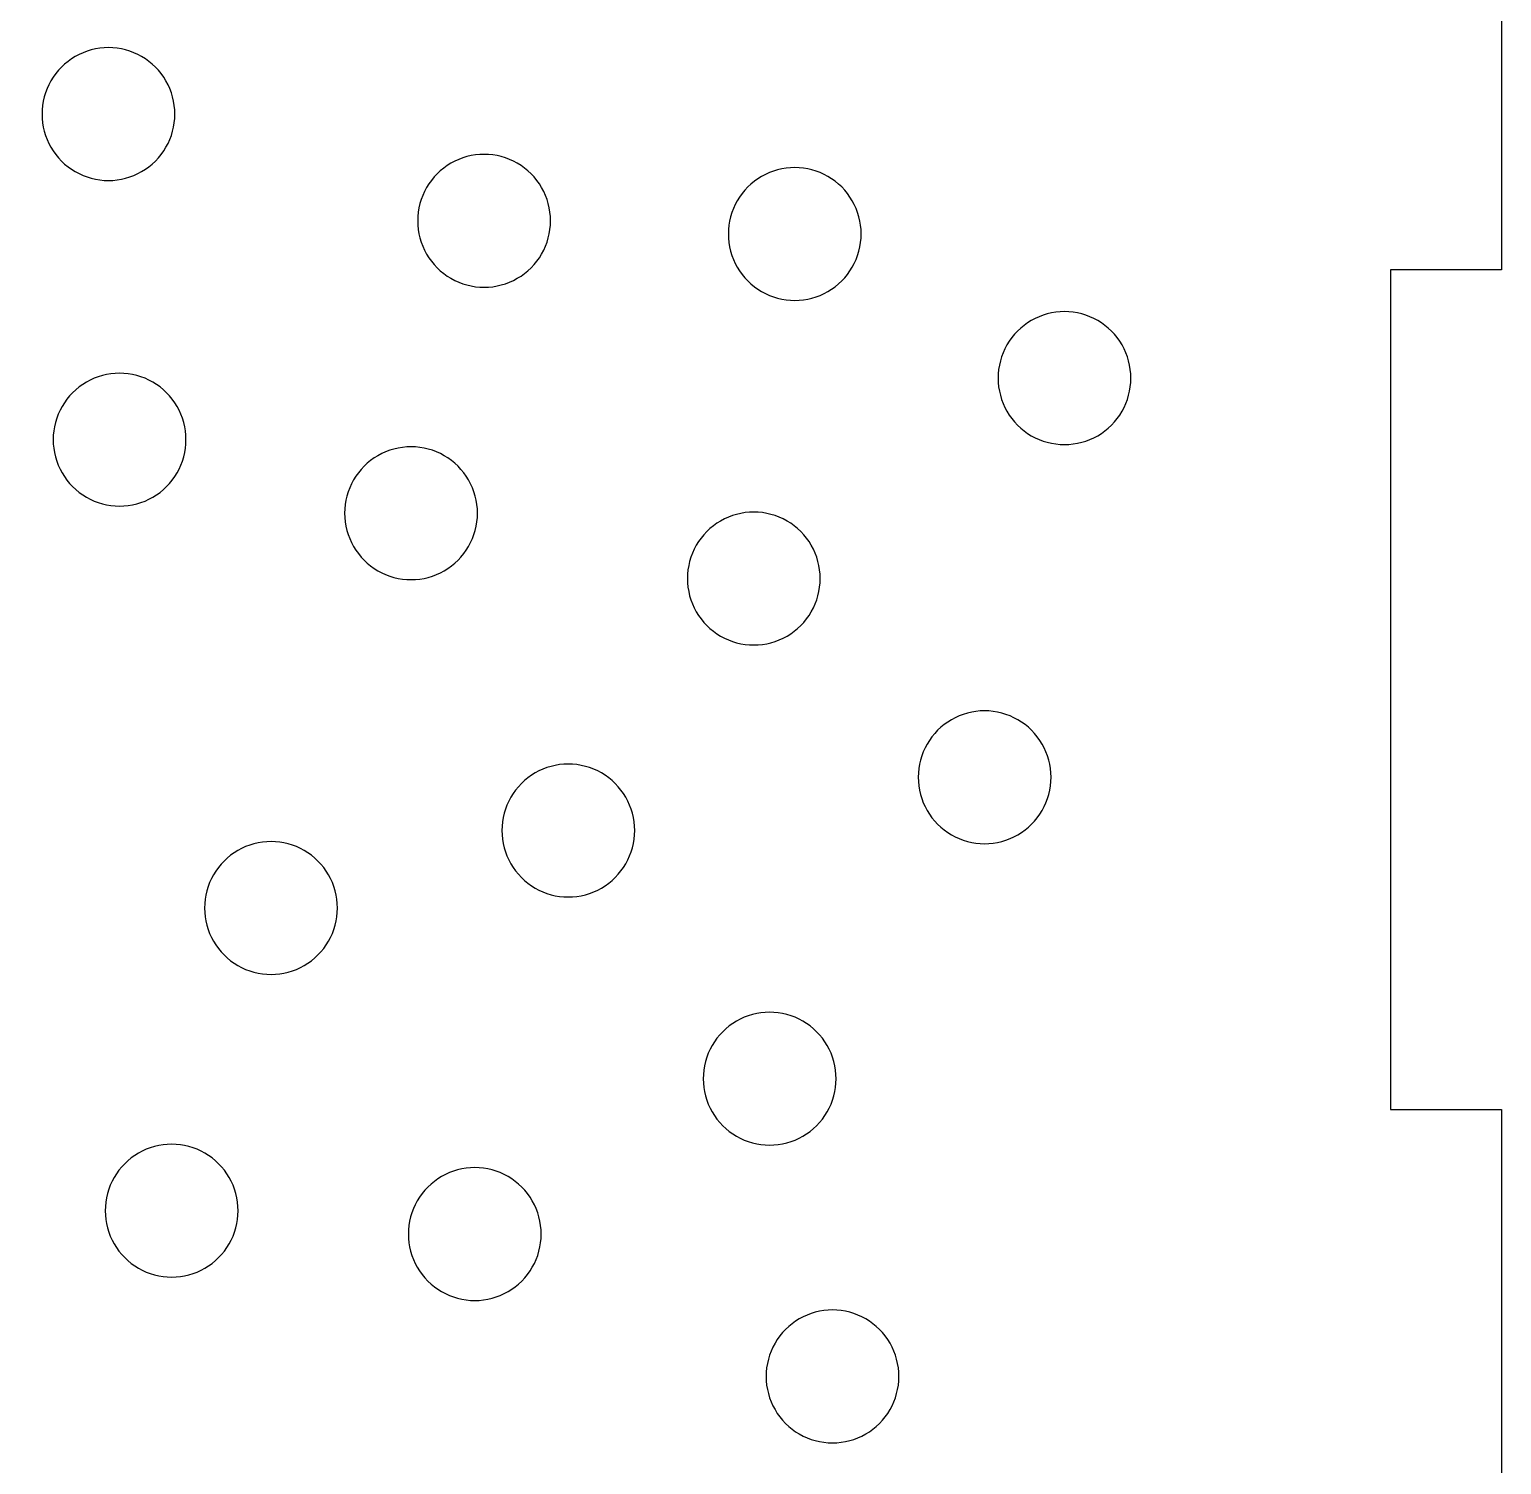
# Model space of a CAD drawing. Header units: millimetres. Extents: x 0 to 375, y -237 to 0.
# Drawn here: x 237.9 to 280, y -85.33 to -44.3 of the extents above; entities that cross this region are included whole.
import ezdxf

# ---------------------------------------------------------------- set-up
doc = ezdxf.new("R2010")
doc.units = ezdxf.units.MM
doc.layers.add('CUT', color=1, linetype='Continuous')

msp = doc.modelspace()

# ---------------------------------------------------------------- linework, layer by layer
at = {"layer": 'CUT'}
msp.add_lwpolyline([(280, -27.175), (280, -51.175), (276.825, -51.175), (276.825, -75.175), (280, -75.175), (280, -99.175), (276.825, -99.175), (276.825, -123.175), (265.5, -123.175), (265.5, -126.35), (265.5, -126.35), (249.5, -126.35), (249.5, -123.175), (220.5, -123.175), (220.5, -126.35), (204.5, -126.35), (204.5, -123.175), (193.175, -123.175)], dxfattribs=at)
for points in [[(241.96, -47.33), (241.996, -47.211), (242.024, -47.09), (242.045, -46.967), (242.057, -46.843), (242.061, -46.719), (242.057, -46.595), (242.045, -46.471), (242.024, -46.349), (241.996, -46.227), (241.96, -46.109), (241.916, -45.992), (241.865, -45.879), (241.806, -45.769), (241.741, -45.664), (241.668, -45.563), (241.59, -45.467), (241.505, -45.376), (241.414, -45.291), (241.318, -45.212), (241.217, -45.14), (241.111, -45.074), (241.002, -45.016), (240.888, -44.964), (240.772, -44.921), (240.653, -44.884), (240.532, -44.856), (240.409, -44.836), (240.286, -44.824), (240.162, -44.82), (240.037, -44.824), (239.914, -44.836), (239.791, -44.856), (239.67, -44.884), (239.551, -44.921), (239.435, -44.964), (239.322, -45.016), (239.212, -45.074), (239.106, -45.14), (239.005, -45.212), (238.909, -45.291), (238.819, -45.376), (238.734, -45.467), (238.655, -45.563), (238.582, -45.664), (238.517, -45.769), (238.458, -45.879), (238.407, -45.992), (238.363, -46.109), (238.327, -46.227), (238.299, -46.349), (238.279, -46.471), (238.266, -46.595), (238.262, -46.719), (238.266, -46.843), (238.279, -46.967), (238.299, -47.09), (238.327, -47.211), (238.363, -47.33), (238.407, -47.446), (238.458, -47.559), (238.517, -47.669), (238.582, -47.774), (238.655, -47.875), (238.734, -47.971), (238.819, -48.062), (238.909, -48.147), (239.005, -48.226), (239.106, -48.298), (239.212, -48.364), (239.322, -48.422), (239.435, -48.474), (239.551, -48.518), (239.67, -48.554), (239.791, -48.582), (239.914, -48.602), (240.037, -48.614), (240.162, -48.618), (240.286, -48.614), (240.409, -48.602), (240.532, -48.582), (240.653, -48.554), (240.772, -48.518), (240.888, -48.474), (241.002, -48.422), (241.111, -48.364), (241.217, -48.298), (241.318, -48.226), (241.414, -48.147), (241.505, -48.062), (241.59, -47.971), (241.668, -47.875), (241.741, -47.774), (241.806, -47.669), (241.865, -47.559), (241.916, -47.446), (241.96, -47.33)], [(252.703, -50.381), (252.739, -50.262), (252.768, -50.141), (252.788, -50.018), (252.8, -49.895), (252.804, -49.771), (252.8, -49.646), (252.788, -49.523), (252.768, -49.4), (252.739, -49.279), (252.703, -49.16), (252.659, -49.044), (252.608, -48.93), (252.55, -48.821), (252.484, -48.715), (252.412, -48.614), (252.333, -48.518), (252.248, -48.427), (252.157, -48.343), (252.061, -48.264), (251.96, -48.191), (251.854, -48.126), (251.745, -48.067), (251.632, -48.016), (251.515, -47.972), (251.396, -47.936), (251.275, -47.908), (251.153, -47.887), (251.029, -47.875), (250.905, -47.871), (250.78, -47.875), (250.657, -47.887), (250.534, -47.908), (250.413, -47.936), (250.294, -47.972), (250.178, -48.016), (250.065, -48.067), (249.955, -48.126), (249.85, -48.191), (249.748, -48.264), (249.652, -48.343), (249.562, -48.427), (249.477, -48.518), (249.398, -48.614), (249.325, -48.715), (249.26, -48.821), (249.201, -48.93), (249.15, -49.044), (249.106, -49.16), (249.07, -49.279), (249.042, -49.4), (249.022, -49.523), (249.009, -49.646), (249.005, -49.771), (249.009, -49.895), (249.022, -50.018), (249.042, -50.141), (249.07, -50.262), (249.106, -50.381), (249.15, -50.497), (249.201, -50.611), (249.26, -50.72), (249.325, -50.826), (249.398, -50.927), (249.477, -51.023), (249.562, -51.114), (249.652, -51.198), (249.748, -51.277), (249.85, -51.35), (249.955, -51.415), (250.065, -51.474), (250.178, -51.525), (250.294, -51.569), (250.413, -51.605), (250.534, -51.633), (250.657, -51.654), (250.78, -51.666), (250.905, -51.67), (251.029, -51.666), (251.153, -51.654), (251.275, -51.633), (251.396, -51.605), (251.515, -51.569), (251.632, -51.525), (251.745, -51.474), (251.854, -51.415), (251.96, -51.35), (252.061, -51.277), (252.157, -51.198), (252.248, -51.114), (252.333, -51.023), (252.412, -50.927), (252.484, -50.826), (252.55, -50.72), (252.608, -50.611), (252.659, -50.497), (252.703, -50.381)], [(261.543, -50.874), (261.586, -50.758), (261.622, -50.639), (261.651, -50.518), (261.671, -50.395), (261.683, -50.271), (261.687, -50.147), (261.683, -50.023), (261.671, -49.899), (261.651, -49.777), (261.622, -49.656), (261.586, -49.537), (261.543, -49.42), (261.491, -49.307), (261.433, -49.198), (261.367, -49.092), (261.295, -48.991), (261.216, -48.895), (261.131, -48.804), (261.04, -48.719), (260.944, -48.64), (260.843, -48.568), (260.737, -48.502), (260.628, -48.444), (260.515, -48.392), (260.398, -48.349), (260.279, -48.313), (260.158, -48.284), (260.036, -48.264), (259.912, -48.252), (259.788, -48.248), (259.664, -48.252), (259.54, -48.264), (259.417, -48.284), (259.296, -48.313), (259.177, -48.349), (259.061, -48.392), (258.948, -48.444), (258.838, -48.502), (258.733, -48.568), (258.632, -48.64), (258.536, -48.719), (258.445, -48.804), (258.36, -48.895), (258.281, -48.991), (258.209, -49.092), (258.143, -49.198), (258.084, -49.307), (258.033, -49.42), (257.989, -49.537), (257.953, -49.656), (257.925, -49.777), (257.905, -49.899), (257.893, -50.023), (257.889, -50.147), (257.893, -50.271), (257.905, -50.395), (257.925, -50.518), (257.953, -50.639), (257.989, -50.758), (258.033, -50.874), (258.084, -50.987), (258.143, -51.097), (258.209, -51.202), (258.281, -51.303), (258.36, -51.4), (258.445, -51.49), (258.536, -51.575), (258.632, -51.654), (258.733, -51.726), (258.838, -51.792), (258.948, -51.851), (259.061, -51.902), (259.177, -51.946), (259.296, -51.982), (259.417, -52.01), (259.54, -52.03), (259.664, -52.042), (259.788, -52.047), (259.912, -52.042), (260.036, -52.03), (260.158, -52.01), (260.279, -51.982), (260.398, -51.946), (260.515, -51.902), (260.628, -51.851), (260.737, -51.792), (260.843, -51.726), (260.944, -51.654), (261.04, -51.575), (261.131, -51.49), (261.216, -51.4), (261.295, -51.303), (261.367, -51.202), (261.433, -51.097), (261.491, -50.987), (261.543, -50.874)], [(269.256, -54.995), (269.3, -54.878), (269.336, -54.759), (269.364, -54.638), (269.384, -54.516), (269.397, -54.392), (269.401, -54.268), (269.397, -54.143), (269.384, -54.02), (269.364, -53.897), (269.336, -53.776), (269.3, -53.657), (269.256, -53.541), (269.205, -53.428), (269.146, -53.318), (269.081, -53.213), (269.008, -53.111), (268.929, -53.015), (268.844, -52.925), (268.754, -52.84), (268.658, -52.761), (268.557, -52.689), (268.451, -52.623), (268.341, -52.564), (268.228, -52.513), (268.112, -52.469), (267.993, -52.433), (267.872, -52.405), (267.749, -52.385), (267.626, -52.372), (267.501, -52.368), (267.377, -52.372), (267.253, -52.385), (267.131, -52.405), (267.01, -52.433), (266.891, -52.469), (266.775, -52.513), (266.661, -52.564), (266.552, -52.623), (266.446, -52.689), (266.345, -52.761), (266.249, -52.84), (266.158, -52.925), (266.073, -53.015), (265.995, -53.111), (265.922, -53.213), (265.857, -53.318), (265.798, -53.428), (265.747, -53.541), (265.703, -53.657), (265.667, -53.776), (265.639, -53.897), (265.618, -54.02), (265.606, -54.143), (265.602, -54.268), (265.606, -54.392), (265.618, -54.516), (265.639, -54.638), (265.667, -54.759), (265.703, -54.878), (265.747, -54.995), (265.798, -55.108), (265.857, -55.217), (265.922, -55.323), (265.995, -55.424), (266.073, -55.52), (266.158, -55.611), (266.249, -55.696), (266.345, -55.775), (266.446, -55.847), (266.552, -55.913), (266.661, -55.971), (266.775, -56.022), (266.891, -56.066), (267.01, -56.102), (267.131, -56.131), (267.253, -56.151), (267.377, -56.163), (267.501, -56.167), (267.626, -56.163), (267.749, -56.151), (267.872, -56.131), (267.993, -56.102), (268.112, -56.066), (268.228, -56.022), (268.341, -55.971), (268.451, -55.913), (268.557, -55.847), (268.658, -55.775), (268.754, -55.696), (268.844, -55.611), (268.929, -55.52), (269.008, -55.424), (269.081, -55.323), (269.146, -55.217), (269.205, -55.108), (269.256, -54.995)], [(242.279, -56.638), (242.315, -56.519), (242.343, -56.398), (242.363, -56.275), (242.375, -56.152), (242.379, -56.027), (242.375, -55.903), (242.363, -55.779), (242.343, -55.657), (242.315, -55.536), (242.279, -55.417), (242.235, -55.3), (242.183, -55.187), (242.125, -55.078), (242.059, -54.972), (241.987, -54.871), (241.908, -54.775), (241.823, -54.684), (241.732, -54.599), (241.636, -54.52), (241.535, -54.448), (241.43, -54.382), (241.32, -54.324), (241.207, -54.273), (241.091, -54.229), (240.972, -54.193), (240.851, -54.164), (240.728, -54.144), (240.604, -54.132), (240.48, -54.128), (240.356, -54.132), (240.232, -54.144), (240.109, -54.164), (239.988, -54.193), (239.869, -54.229), (239.753, -54.273), (239.64, -54.324), (239.53, -54.382), (239.425, -54.448), (239.324, -54.52), (239.228, -54.599), (239.137, -54.684), (239.052, -54.775), (238.973, -54.871), (238.901, -54.972), (238.835, -55.078), (238.777, -55.187), (238.725, -55.3), (238.681, -55.417), (238.645, -55.536), (238.617, -55.657), (238.597, -55.779), (238.585, -55.903), (238.581, -56.027), (238.585, -56.152), (238.597, -56.275), (238.617, -56.398), (238.645, -56.519), (238.681, -56.638), (238.725, -56.754), (238.777, -56.867), (238.835, -56.977), (238.901, -57.083), (238.973, -57.184), (239.052, -57.28), (239.137, -57.37), (239.228, -57.455), (239.324, -57.534), (239.425, -57.607), (239.53, -57.672), (239.64, -57.731), (239.753, -57.782), (239.869, -57.826), (239.988, -57.862), (240.109, -57.89), (240.232, -57.91), (240.356, -57.923), (240.48, -57.927), (240.604, -57.923), (240.728, -57.91), (240.851, -57.89), (240.972, -57.862), (241.091, -57.826), (241.207, -57.782), (241.32, -57.731), (241.43, -57.672), (241.535, -57.607), (241.636, -57.534), (241.732, -57.455), (241.823, -57.37), (241.908, -57.28), (241.987, -57.184), (242.059, -57.083), (242.125, -56.977), (242.183, -56.867), (242.235, -56.754), (242.279, -56.638)], [(250.614, -58.74), (250.65, -58.621), (250.678, -58.5), (250.698, -58.378), (250.711, -58.254), (250.715, -58.13), (250.711, -58.005), (250.698, -57.882), (250.678, -57.759), (250.65, -57.638), (250.614, -57.519), (250.57, -57.403), (250.519, -57.29), (250.46, -57.18), (250.395, -57.074), (250.322, -56.973), (250.243, -56.877), (250.158, -56.787), (250.068, -56.702), (249.972, -56.623), (249.871, -56.55), (249.765, -56.485), (249.655, -56.426), (249.542, -56.375), (249.426, -56.331), (249.307, -56.295), (249.186, -56.267), (249.063, -56.247), (248.94, -56.234), (248.815, -56.23), (248.691, -56.234), (248.567, -56.247), (248.445, -56.267), (248.324, -56.295), (248.205, -56.331), (248.089, -56.375), (247.975, -56.426), (247.866, -56.485), (247.76, -56.55), (247.659, -56.623), (247.563, -56.702), (247.472, -56.787), (247.387, -56.877), (247.309, -56.973), (247.236, -57.074), (247.171, -57.18), (247.112, -57.29), (247.061, -57.403), (247.017, -57.519), (246.981, -57.638), (246.953, -57.759), (246.932, -57.882), (246.92, -58.005), (246.916, -58.13), (246.92, -58.254), (246.932, -58.378), (246.953, -58.5), (246.981, -58.621), (247.017, -58.74), (247.061, -58.856), (247.112, -58.97), (247.171, -59.079), (247.236, -59.185), (247.309, -59.286), (247.387, -59.382), (247.472, -59.473), (247.563, -59.558), (247.659, -59.636), (247.76, -59.709), (247.866, -59.774), (247.975, -59.833), (248.089, -59.884), (248.205, -59.928), (248.324, -59.964), (248.445, -59.992), (248.567, -60.013), (248.691, -60.025), (248.815, -60.029), (248.94, -60.025), (249.063, -60.013), (249.186, -59.992), (249.307, -59.964), (249.426, -59.928), (249.542, -59.884), (249.655, -59.833), (249.765, -59.774), (249.871, -59.709), (249.972, -59.636), (250.068, -59.558), (250.158, -59.473), (250.243, -59.382), (250.322, -59.286), (250.395, -59.185), (250.46, -59.079), (250.519, -58.97), (250.57, -58.856), (250.614, -58.74)], [(260.415, -60.608), (260.451, -60.489), (260.479, -60.368), (260.5, -60.245), (260.512, -60.122), (260.516, -59.997), (260.512, -59.873), (260.5, -59.75), (260.479, -59.627), (260.451, -59.506), (260.415, -59.387), (260.371, -59.271), (260.32, -59.157), (260.261, -59.048), (260.196, -58.942), (260.123, -58.841), (260.045, -58.745), (259.96, -58.654), (259.869, -58.569), (259.773, -58.491), (259.672, -58.418), (259.566, -58.353), (259.457, -58.294), (259.343, -58.243), (259.227, -58.199), (259.108, -58.163), (258.987, -58.135), (258.864, -58.114), (258.741, -58.102), (258.617, -58.098), (258.492, -58.102), (258.369, -58.114), (258.246, -58.135), (258.125, -58.163), (258.006, -58.199), (257.89, -58.243), (257.777, -58.294), (257.667, -58.353), (257.561, -58.418), (257.46, -58.491), (257.364, -58.569), (257.274, -58.654), (257.189, -58.745), (257.11, -58.841), (257.037, -58.942), (256.972, -59.048), (256.913, -59.157), (256.862, -59.271), (256.818, -59.387), (256.782, -59.506), (256.754, -59.627), (256.734, -59.75), (256.721, -59.873), (256.717, -59.997), (256.721, -60.122), (256.734, -60.245), (256.754, -60.368), (256.782, -60.489), (256.818, -60.608), (256.862, -60.724), (256.913, -60.837), (256.972, -60.947), (257.037, -61.053), (257.11, -61.154), (257.189, -61.25), (257.274, -61.34), (257.364, -61.425), (257.46, -61.504), (257.561, -61.577), (257.667, -61.642), (257.777, -61.701), (257.89, -61.752), (258.006, -61.796), (258.125, -61.832), (258.246, -61.86), (258.369, -61.88), (258.492, -61.893), (258.617, -61.897), (258.741, -61.893), (258.864, -61.88), (258.987, -61.86), (259.108, -61.832), (259.227, -61.796), (259.343, -61.752), (259.457, -61.701), (259.566, -61.642), (259.672, -61.577), (259.773, -61.504), (259.869, -61.425), (259.96, -61.34), (260.045, -61.25), (260.123, -61.154), (260.196, -61.053), (260.261, -60.947), (260.32, -60.837), (260.371, -60.724), (260.415, -60.608)], [(267.016, -66.289), (267.052, -66.17), (267.08, -66.049), (267.1, -65.926), (267.113, -65.803), (267.117, -65.678), (267.113, -65.554), (267.1, -65.431), (267.08, -65.308), (267.052, -65.187), (267.016, -65.068), (266.972, -64.952), (266.921, -64.838), (266.862, -64.729), (266.797, -64.623), (266.724, -64.522), (266.645, -64.426), (266.56, -64.335), (266.47, -64.25), (266.374, -64.172), (266.273, -64.099), (266.167, -64.034), (266.057, -63.975), (265.944, -63.924), (265.828, -63.88), (265.709, -63.844), (265.588, -63.816), (265.465, -63.795), (265.342, -63.783), (265.217, -63.779), (265.093, -63.783), (264.97, -63.795), (264.847, -63.816), (264.726, -63.844), (264.607, -63.88), (264.491, -63.924), (264.377, -63.975), (264.268, -64.034), (264.162, -64.099), (264.061, -64.172), (263.965, -64.25), (263.874, -64.335), (263.789, -64.426), (263.711, -64.522), (263.638, -64.623), (263.573, -64.729), (263.514, -64.838), (263.463, -64.952), (263.419, -65.068), (263.383, -65.187), (263.355, -65.308), (263.334, -65.431), (263.322, -65.554), (263.318, -65.678), (263.322, -65.803), (263.334, -65.926), (263.355, -66.049), (263.383, -66.17), (263.419, -66.289), (263.463, -66.405), (263.514, -66.518), (263.573, -66.628), (263.638, -66.734), (263.711, -66.835), (263.789, -66.931), (263.874, -67.021), (263.965, -67.106), (264.061, -67.185), (264.162, -67.258), (264.268, -67.323), (264.377, -67.382), (264.491, -67.433), (264.607, -67.477), (264.726, -67.513), (264.847, -67.541), (264.97, -67.562), (265.093, -67.574), (265.217, -67.578), (265.342, -67.574), (265.465, -67.562), (265.588, -67.541), (265.709, -67.513), (265.828, -67.477), (265.944, -67.433), (266.057, -67.382), (266.167, -67.323), (266.273, -67.258), (266.374, -67.185), (266.47, -67.106), (266.56, -67.021), (266.645, -66.931), (266.724, -66.835), (266.797, -66.734), (266.862, -66.628), (266.921, -66.518), (266.972, -66.405), (267.016, -66.289)], [(255.11, -67.811), (255.146, -67.692), (255.174, -67.571), (255.195, -67.449), (255.207, -67.325), (255.211, -67.201), (255.207, -67.077), (255.195, -66.953), (255.174, -66.83), (255.146, -66.709), (255.11, -66.59), (255.066, -66.474), (255.015, -66.361), (254.956, -66.251), (254.891, -66.146), (254.818, -66.045), (254.74, -65.948), (254.655, -65.858), (254.564, -65.773), (254.468, -65.694), (254.367, -65.622), (254.261, -65.556), (254.152, -65.497), (254.038, -65.446), (253.922, -65.402), (253.803, -65.366), (253.682, -65.338), (253.559, -65.318), (253.436, -65.306), (253.312, -65.301), (253.187, -65.306), (253.064, -65.318), (252.941, -65.338), (252.82, -65.366), (252.701, -65.402), (252.585, -65.446), (252.472, -65.497), (252.362, -65.556), (252.256, -65.622), (252.155, -65.694), (252.059, -65.773), (251.969, -65.858), (251.884, -65.948), (251.805, -66.045), (251.732, -66.146), (251.667, -66.251), (251.608, -66.361), (251.557, -66.474), (251.513, -66.59), (251.477, -66.709), (251.449, -66.83), (251.429, -66.953), (251.416, -67.077), (251.412, -67.201), (251.416, -67.325), (251.429, -67.449), (251.449, -67.571), (251.477, -67.692), (251.513, -67.811), (251.557, -67.928), (251.608, -68.041), (251.667, -68.15), (251.732, -68.256), (251.805, -68.357), (251.884, -68.453), (251.969, -68.544), (252.059, -68.629), (252.155, -68.708), (252.256, -68.78), (252.362, -68.846), (252.472, -68.904), (252.585, -68.955), (252.701, -68.999), (252.82, -69.035), (252.941, -69.064), (253.064, -69.084), (253.187, -69.096), (253.312, -69.1), (253.436, -69.096), (253.559, -69.084), (253.682, -69.064), (253.803, -69.035), (253.922, -68.999), (254.038, -68.955), (254.152, -68.904), (254.261, -68.846), (254.367, -68.78), (254.468, -68.708), (254.564, -68.629), (254.655, -68.544), (254.74, -68.453), (254.818, -68.357), (254.891, -68.256), (254.956, -68.15), (255.015, -68.041), (255.066, -67.928), (255.11, -67.811)], [(246.609, -70.026), (246.645, -69.907), (246.674, -69.786), (246.694, -69.664), (246.706, -69.54), (246.71, -69.416), (246.706, -69.292), (246.694, -69.168), (246.674, -69.045), (246.645, -68.924), (246.609, -68.805), (246.566, -68.689), (246.514, -68.576), (246.456, -68.466), (246.39, -68.361), (246.318, -68.26), (246.239, -68.164), (246.154, -68.073), (246.063, -67.988), (245.967, -67.909), (245.866, -67.837), (245.76, -67.771), (245.651, -67.712), (245.538, -67.661), (245.421, -67.617), (245.302, -67.581), (245.181, -67.553), (245.059, -67.533), (244.935, -67.521), (244.811, -67.517), (244.687, -67.521), (244.563, -67.533), (244.44, -67.553), (244.319, -67.581), (244.2, -67.617), (244.084, -67.661), (243.971, -67.712), (243.861, -67.771), (243.756, -67.837), (243.655, -67.909), (243.559, -67.988), (243.468, -68.073), (243.383, -68.164), (243.304, -68.26), (243.232, -68.361), (243.166, -68.466), (243.107, -68.576), (243.056, -68.689), (243.012, -68.805), (242.976, -68.924), (242.948, -69.045), (242.928, -69.168), (242.916, -69.292), (242.912, -69.416), (242.916, -69.54), (242.928, -69.664), (242.948, -69.786), (242.976, -69.907), (243.012, -70.026), (243.056, -70.143), (243.107, -70.256), (243.166, -70.365), (243.232, -70.471), (243.304, -70.572), (243.383, -70.668), (243.468, -70.759), (243.559, -70.844), (243.655, -70.923), (243.756, -70.995), (243.861, -71.061), (243.971, -71.119), (244.084, -71.171), (244.2, -71.214), (244.319, -71.25), (244.44, -71.279), (244.563, -71.299), (244.687, -71.311), (244.811, -71.315), (244.935, -71.311), (245.059, -71.299), (245.181, -71.279), (245.302, -71.25), (245.421, -71.214), (245.538, -71.171), (245.651, -71.119), (245.76, -71.061), (245.866, -70.995), (245.967, -70.923), (246.063, -70.844), (246.154, -70.759), (246.239, -70.668), (246.318, -70.572), (246.39, -70.471), (246.456, -70.365), (246.514, -70.256), (246.566, -70.143), (246.609, -70.026)], [(260.869, -74.906), (260.905, -74.788), (260.933, -74.666), (260.953, -74.544), (260.965, -74.42), (260.969, -74.296), (260.965, -74.172), (260.953, -74.048), (260.933, -73.925), (260.905, -73.804), (260.869, -73.685), (260.825, -73.569), (260.773, -73.456), (260.715, -73.346), (260.649, -73.241), (260.577, -73.14), (260.498, -73.044), (260.413, -72.953), (260.322, -72.868), (260.226, -72.789), (260.125, -72.717), (260.02, -72.651), (259.91, -72.593), (259.797, -72.541), (259.681, -72.497), (259.562, -72.461), (259.441, -72.433), (259.318, -72.413), (259.194, -72.401), (259.07, -72.397), (258.946, -72.401), (258.822, -72.413), (258.699, -72.433), (258.578, -72.461), (258.459, -72.497), (258.343, -72.541), (258.23, -72.593), (258.12, -72.651), (258.015, -72.717), (257.914, -72.789), (257.818, -72.868), (257.727, -72.953), (257.642, -73.044), (257.563, -73.14), (257.491, -73.241), (257.425, -73.346), (257.367, -73.456), (257.315, -73.569), (257.271, -73.685), (257.235, -73.804), (257.207, -73.925), (257.187, -74.048), (257.175, -74.172), (257.171, -74.296), (257.175, -74.42), (257.187, -74.544), (257.207, -74.666), (257.235, -74.788), (257.271, -74.906), (257.315, -75.023), (257.367, -75.136), (257.425, -75.246), (257.491, -75.351), (257.563, -75.452), (257.642, -75.548), (257.727, -75.639), (257.818, -75.724), (257.914, -75.803), (258.015, -75.875), (258.12, -75.941), (258.23, -75.999), (258.343, -76.051), (258.459, -76.094), (258.578, -76.131), (258.699, -76.159), (258.822, -76.179), (258.946, -76.191), (259.07, -76.195), (259.194, -76.191), (259.318, -76.179), (259.441, -76.159), (259.562, -76.131), (259.681, -76.094), (259.797, -76.051), (259.91, -75.999), (260.02, -75.941), (260.125, -75.875), (260.226, -75.803), (260.322, -75.724), (260.413, -75.639), (260.498, -75.548), (260.577, -75.452), (260.649, -75.351), (260.715, -75.246), (260.773, -75.136), (260.825, -75.023), (260.869, -74.906)], [(243.768, -78.679), (243.804, -78.56), (243.832, -78.439), (243.853, -78.317), (243.865, -78.193), (243.869, -78.069), (243.865, -77.945), (243.853, -77.821), (243.832, -77.698), (243.804, -77.577), (243.768, -77.458), (243.724, -77.342), (243.673, -77.229), (243.615, -77.119), (243.549, -77.014), (243.476, -76.913), (243.398, -76.816), (243.313, -76.726), (243.222, -76.641), (243.126, -76.562), (243.025, -76.49), (242.919, -76.424), (242.81, -76.365), (242.696, -76.314), (242.58, -76.27), (242.461, -76.234), (242.34, -76.206), (242.218, -76.186), (242.094, -76.174), (241.97, -76.169), (241.845, -76.174), (241.722, -76.186), (241.599, -76.206), (241.478, -76.234), (241.359, -76.27), (241.243, -76.314), (241.13, -76.365), (241.02, -76.424), (240.914, -76.49), (240.813, -76.562), (240.717, -76.641), (240.627, -76.726), (240.542, -76.816), (240.463, -76.913), (240.39, -77.014), (240.325, -77.119), (240.266, -77.229), (240.215, -77.342), (240.171, -77.458), (240.135, -77.577), (240.107, -77.698), (240.087, -77.821), (240.074, -77.945), (240.07, -78.069), (240.074, -78.193), (240.087, -78.317), (240.107, -78.439), (240.135, -78.56), (240.171, -78.679), (240.215, -78.796), (240.266, -78.909), (240.325, -79.018), (240.39, -79.124), (240.463, -79.225), (240.542, -79.321), (240.627, -79.412), (240.717, -79.497), (240.813, -79.576), (240.914, -79.648), (241.02, -79.714), (241.13, -79.772), (241.243, -79.823), (241.359, -79.867), (241.478, -79.903), (241.599, -79.932), (241.722, -79.952), (241.845, -79.964), (241.97, -79.968), (242.094, -79.964), (242.218, -79.952), (242.34, -79.932), (242.461, -79.903), (242.58, -79.867), (242.696, -79.823), (242.81, -79.772), (242.919, -79.714), (243.025, -79.648), (243.126, -79.576), (243.222, -79.497), (243.313, -79.412), (243.398, -79.321), (243.476, -79.225), (243.549, -79.124), (243.615, -79.018), (243.673, -78.909), (243.724, -78.796), (243.768, -78.679)], [(252.437, -79.347), (252.473, -79.228), (252.501, -79.107), (252.521, -78.985), (252.533, -78.861), (252.537, -78.737), (252.533, -78.613), (252.521, -78.489), (252.501, -78.366), (252.473, -78.245), (252.437, -78.126), (252.393, -78.01), (252.341, -77.897), (252.283, -77.787), (252.217, -77.682), (252.145, -77.581), (252.066, -77.485), (251.981, -77.394), (251.89, -77.309), (251.794, -77.23), (251.693, -77.158), (251.588, -77.092), (251.478, -77.033), (251.365, -76.982), (251.249, -76.938), (251.13, -76.902), (251.009, -76.874), (250.886, -76.854), (250.762, -76.842), (250.638, -76.838), (250.514, -76.842), (250.39, -76.854), (250.267, -76.874), (250.146, -76.902), (250.027, -76.938), (249.911, -76.982), (249.798, -77.033), (249.688, -77.092), (249.583, -77.158), (249.482, -77.23), (249.386, -77.309), (249.295, -77.394), (249.21, -77.485), (249.131, -77.581), (249.059, -77.682), (248.993, -77.787), (248.935, -77.897), (248.883, -78.01), (248.839, -78.126), (248.803, -78.245), (248.775, -78.366), (248.755, -78.489), (248.743, -78.613), (248.739, -78.737), (248.743, -78.861), (248.755, -78.985), (248.775, -79.107), (248.803, -79.228), (248.839, -79.347), (248.883, -79.464), (248.935, -79.577), (248.993, -79.687), (249.059, -79.792), (249.131, -79.893), (249.21, -79.989), (249.295, -80.08), (249.386, -80.165), (249.482, -80.244), (249.583, -80.316), (249.688, -80.382), (249.798, -80.44), (249.911, -80.492), (250.027, -80.535), (250.146, -80.571), (250.267, -80.6), (250.39, -80.62), (250.514, -80.632), (250.638, -80.636), (250.762, -80.632), (250.886, -80.62), (251.009, -80.6), (251.13, -80.571), (251.249, -80.535), (251.365, -80.492), (251.478, -80.44), (251.588, -80.382), (251.693, -80.316), (251.794, -80.244), (251.89, -80.165), (251.981, -80.08), (252.066, -79.989), (252.145, -79.893), (252.217, -79.792), (252.283, -79.687), (252.341, -79.577), (252.393, -79.464), (252.437, -79.347)], [(262.666, -83.418), (262.702, -83.299), (262.73, -83.178), (262.751, -83.055), (262.763, -82.932), (262.767, -82.807), (262.763, -82.683), (262.751, -82.56), (262.73, -82.437), (262.702, -82.316), (262.666, -82.197), (262.622, -82.081), (262.571, -81.967), (262.512, -81.858), (262.447, -81.752), (262.374, -81.651), (262.295, -81.555), (262.21, -81.464), (262.12, -81.38), (262.024, -81.301), (261.923, -81.228), (261.817, -81.163), (261.708, -81.104), (261.594, -81.053), (261.478, -81.009), (261.359, -80.973), (261.238, -80.945), (261.115, -80.924), (260.992, -80.912), (260.867, -80.908), (260.743, -80.912), (260.62, -80.924), (260.497, -80.945), (260.376, -80.973), (260.257, -81.009), (260.141, -81.053), (260.027, -81.104), (259.918, -81.163), (259.812, -81.228), (259.711, -81.301), (259.615, -81.38), (259.524, -81.464), (259.439, -81.555), (259.361, -81.651), (259.288, -81.752), (259.223, -81.858), (259.164, -81.967), (259.113, -82.081), (259.069, -82.197), (259.033, -82.316), (259.005, -82.437), (258.984, -82.56), (258.972, -82.683), (258.968, -82.807), (258.972, -82.932), (258.984, -83.055), (259.005, -83.178), (259.033, -83.299), (259.069, -83.418), (259.113, -83.534), (259.164, -83.648), (259.223, -83.757), (259.288, -83.863), (259.361, -83.964), (259.439, -84.06), (259.524, -84.15), (259.615, -84.235), (259.711, -84.314), (259.812, -84.387), (259.918, -84.452), (260.027, -84.511), (260.141, -84.562), (260.257, -84.606), (260.376, -84.642), (260.497, -84.67), (260.62, -84.691), (260.743, -84.703), (260.867, -84.707), (260.992, -84.703), (261.115, -84.691), (261.238, -84.67), (261.359, -84.642), (261.478, -84.606), (261.594, -84.562), (261.708, -84.511), (261.817, -84.452), (261.923, -84.387), (262.024, -84.314), (262.12, -84.235), (262.21, -84.15), (262.295, -84.06), (262.374, -83.964), (262.447, -83.863), (262.512, -83.757), (262.571, -83.648), (262.622, -83.534), (262.666, -83.418)]]:
    msp.add_lwpolyline(points, close=True, dxfattribs=at)

doc.saveas('drawing.dxf')
